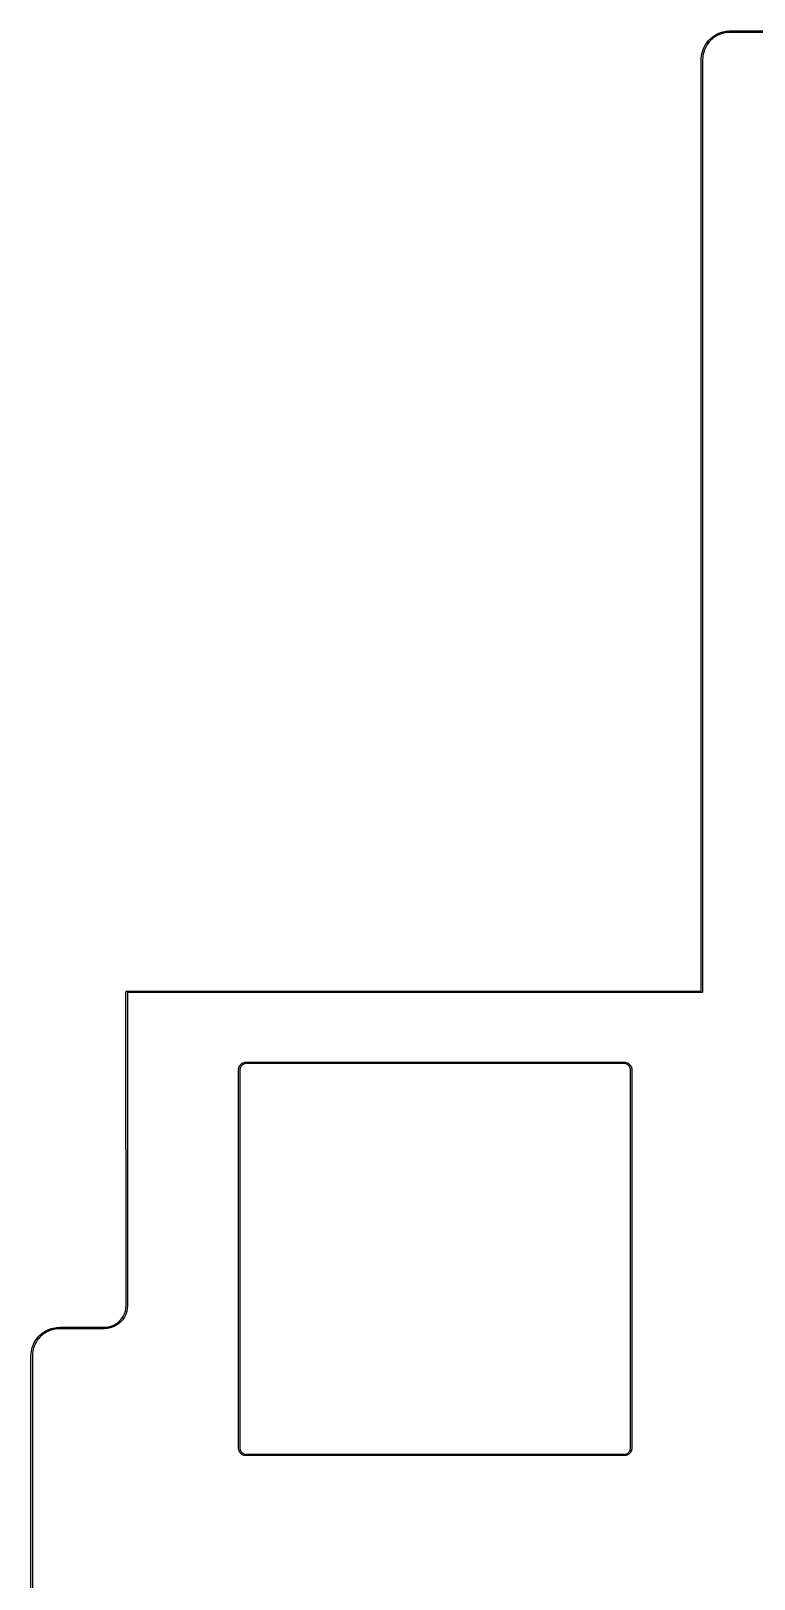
# Model space of a CAD drawing. Header units: millimetres. Extents: x 51 to 193, y -133 to -18.
# Drawn here: x 51.3 to 77.2, y -81 to -25.7 of the extents above; entities that cross this region are included whole.
import ezdxf

# ---------------------------------------------------------------- set-up
doc = ezdxf.new("R2010")
doc.units = ezdxf.units.MM
doc.layers.add('Edge.Cuts', color=254, linetype='CONTINUOUS', true_color=0xd0d2cd)

msp = doc.modelspace()

# ---------------------------------------------------------------- linework, layer by layer
at = {"layer": 'Edge.Cuts', "linetype": 'CONTINUOUS'}
for p, q in [((75.584197, -25.979876), (75.649496, -25.922105)), ((75.681976, -25.960128), (75.618141, -26.016605)), ((75.649496, -25.922105), (75.650258, -25.92166)), ((75.650258, -25.92166), (75.650842, -25.920995)), ((75.650842, -25.920995), (75.692356, -25.88914)), ((75.722106, -25.929335), (75.681976, -25.960128)), ((75.692356, -25.88914), (75.69315, -25.888748)), ((75.69315, -25.888748), (75.693777, -25.888127)), ((75.693777, -25.888127), (75.76648, -25.840007)), ((75.793166, -25.882303), (75.722106, -25.929335)), ((75.76648, -25.840007), (75.7675, -25.839589)), ((75.7675, -25.839589), (75.768349, -25.838884)), ((75.768349, -25.838884), (75.844969, -25.797282)), ((75.868149, -25.84159), (75.793166, -25.882303)), ((75.844969, -25.797282), (75.845707, -25.797052)), ((75.845707, -25.797052), (75.846333, -25.796594)), ((75.846333, -25.796594), (75.877944, -25.781854)), ((75.898386, -25.82749), (75.868149, -25.84159)), ((75.877944, -25.781854), (75.878696, -25.781669)), ((75.878696, -25.781669), (75.879346, -25.781252)), ((75.879346, -25.781252), (75.960466, -25.749297)), ((75.977972, -25.79614), (75.898386, -25.82749)), ((75.960466, -25.749297), (75.961335, -25.749139)), ((75.961335, -25.749139), (75.96211, -25.748715)), ((75.96211, -25.748715), (76.012015, -25.73298)), ((76.02654, -25.780827), (75.977972, -25.79614)), ((76.012015, -25.73298), (76.012567, -25.732919)), ((76.012567, -25.732919), (76.013063, -25.732675)), ((76.013063, -25.732675), (76.046752, -25.723648)), ((76.058953, -25.772142), (76.02654, -25.780827)), ((76.046752, -25.723648), (76.047525, -25.723597)), ((76.047525, -25.723597), (76.048239, -25.723298)), ((76.048239, -25.723298), (76.133675, -25.705916)), ((76.142575, -25.755129), (76.058953, -25.772142)), ((76.133675, -25.705916), (76.134779, -25.705911)), ((76.134779, -25.705911), (76.135829, -25.705575)), ((76.135829, -25.705575), (76.222453, -25.695705)), ((76.227245, -25.745481), (76.142575, -25.755129)), ((76.222453, -25.695705), (76.223334, -25.695778)), ((76.223334, -25.695778), (76.224194, -25.695568)), ((76.224194, -25.695568), (76.28519, -25.692905)), ((76.286821, -25.74288), (76.227245, -25.745481)), ((76.28519, -25.692905), (76.285736, -25.692989)), ((76.285736, -25.692989), (76.28628, -25.692881)), ((76.28628, -25.692881), (93.327122, -25.6925)), ((93.327545, -25.7425), (76.286821, -25.74288)), ((75.283416, -26.556175), (75.300798, -26.470739)), ((75.300798, -26.470739), (75.301097, -26.470025)), ((75.301097, -26.470025), (75.301148, -26.469253)), ((75.301148, -26.469253), (75.310175, -26.435563)), ((75.310175, -26.435563), (75.310517, -26.434868)), ((75.310517, -26.434868), (75.310615, -26.434101)), ((75.310615, -26.434101), (75.338279, -26.35142)), ((75.349642, -26.481453), (75.332586, -26.565287)), ((75.338279, -26.35142), (75.338825, -26.350463)), ((75.338825, -26.350463), (75.33906, -26.349383)), ((75.33906, -26.349383), (75.373825, -26.269429)), ((75.358274, -26.449236), (75.349642, -26.481453)), ((75.385346, -26.368325), (75.358274, -26.449236)), ((75.373825, -26.269429), (75.37433, -26.2687)), ((75.37433, -26.2687), (75.374577, -26.267854)), ((75.374577, -26.267854), (75.398739, -26.221441)), ((75.419328, -26.29017), (75.385346, -26.368325)), ((75.398739, -26.221441), (75.399291, -26.220752)), ((75.399291, -26.220752), (75.399598, -26.219921)), ((75.399598, -26.219921), (75.445153, -26.145583)), ((75.442683, -26.245307), (75.419328, -26.29017)), ((75.487389, -26.172354), (75.442683, -26.245307)), ((75.445153, -26.145583), (75.445678, -26.145014)), ((75.445678, -26.145014), (75.44599, -26.144307)), ((75.44599, -26.144307), (75.465995, -26.115736)), ((75.465995, -26.115736), (75.466554, -26.1152)), ((75.466554, -26.1152), (75.466909, -26.114512)), ((75.466909, -26.114512), (75.521183, -26.046279)), ((75.506514, -26.145039), (75.487389, -26.172354)), ((75.559634, -26.078258), (75.506514, -26.145039)), ((75.521183, -26.046279), (75.522025, -26.045565)), ((75.522025, -26.045565), (75.522614, -26.044633)), ((75.522614, -26.044633), (75.582629, -25.981391)), ((75.618141, -26.016605), (75.559634, -26.078258)), ((75.582629, -25.981391), (75.583528, -25.980755)), ((75.583528, -25.980755), (75.584197, -25.979876)), ((75.27, -26.726227), (75.270096, -26.725743)), ((75.27, -59.975), (75.27, -26.726227)), ((75.270019, -26.725258), (75.273063, -26.646815)), ((75.270096, -26.725743), (75.270019, -26.725258)), ((75.273063, -26.646815), (75.273206, -26.646217)), ((75.273139, -26.645605), (75.276179, -26.610858)), ((75.273206, -26.646217), (75.273139, -26.645605)), ((75.276179, -26.610858), (75.276334, -26.610325)), ((75.276298, -26.609774), (75.283128, -26.557895)), ((75.276334, -26.610325), (75.276298, -26.609774)), ((75.283128, -26.557895), (75.283412, -26.557057)), ((75.283412, -26.557057), (75.283416, -26.556175)), ((75.323001, -26.649366), (75.32, -26.726706)), ((75.32, -26.726706), (75.32, -60)), ((75.325942, -26.615752), (75.323001, -26.649366)), ((75.332586, -26.565287), (75.325942, -26.615752)), ((54.726778, -60.026202), (54.726939, -60.025388)), ((54.730248, -71.198939), (54.726778, -60.026202)), ((54.726831, -60.024566), (54.728435, -59.999984)), ((54.726939, -60.025388), (54.726831, -60.024566)), ((54.728435, -59.999984), (54.729795, -59.994903)), ((54.729708, -59.993577), (54.730344, -59.992851)), ((54.729795, -59.994903), (54.729708, -59.993577)), ((54.730344, -59.992851), (54.730957, -59.990562)), ((54.730957, -59.990562), (54.737011, -59.985248)), ((54.737011, -59.985248), (54.742324, -59.979191)), ((54.742324, -59.979191), (54.744613, -59.978577)), ((54.744613, -59.978577), (54.745339, -59.977941)), ((54.745339, -59.977941), (54.746665, -59.978027)), ((54.746665, -59.978027), (54.751746, -59.976666)), ((54.751746, -59.976666), (54.776328, -59.975054)), ((54.776328, -59.975054), (54.777149, -59.975162)), ((54.776901, -60.025122), (54.776778, -60.027005)), ((54.776778, -60.027005), (54.780249, -71.199744)), ((54.778777, -60.025), (54.776901, -60.025122)), ((54.777149, -59.975162), (54.777964, -59.975)), ((54.777964, -59.975), (75.27, -59.975)), ((75.295, -60.025), (54.778777, -60.025)), ((75.304567, -60.023097), (75.295, -60.025)), ((75.318097, -60.009567), (75.304567, -60.023097)), ((75.32, -60), (75.318097, -60.009567)), ((58.745, -62.7825), (58.745162, -62.781685)), ((58.745, -76.2825), (58.745, -62.7825)), ((58.745054, -62.780865), (58.747193, -62.748233)), ((58.745162, -62.781685), (58.745054, -62.780865)), ((58.747193, -62.748233), (58.747619, -62.746642)), ((58.747619, -62.744991), (58.753999, -62.712918)), ((58.747619, -62.746642), (58.747619, -62.744991)), ((58.753999, -62.712918), (58.754631, -62.711392)), ((58.754631, -62.711392), (58.754846, -62.709759)), ((58.754846, -62.709759), (58.765357, -62.678794)), ((58.765357, -62.678794), (58.76618, -62.677368)), ((58.76618, -62.677368), (58.766608, -62.675771)), ((58.766608, -62.675771), (58.781073, -62.646442)), ((58.781073, -62.646442), (58.782075, -62.645135)), ((58.782075, -62.645135), (58.782707, -62.643611)), ((58.782707, -62.643611), (58.800875, -62.616421)), ((58.796977, -62.753144), (58.795, -62.783311)), ((58.795, -62.783311), (58.795, -76.281688)), ((58.80272, -62.724273), (58.796977, -62.753144)), ((58.800875, -62.616421), (58.802042, -62.615253)), ((58.802042, -62.615253), (58.802866, -62.613827)), ((58.812174, -62.696421), (58.80272, -62.724273)), ((58.802866, -62.613827), (58.824427, -62.58924)), ((58.82519, -62.670027), (58.812174, -62.696421)), ((58.824427, -62.58924), (58.825736, -62.588235)), ((58.841543, -62.645555), (58.82519, -62.670027)), ((58.825736, -62.588235), (58.82674, -62.586927)), ((58.82674, -62.586927), (58.851327, -62.565365)), ((58.860942, -62.623434), (58.841543, -62.645555)), ((58.851327, -62.565365), (58.852755, -62.56454)), ((58.852755, -62.56454), (58.853921, -62.563375)), ((58.853921, -62.563375), (58.88111, -62.545207)), ((58.883058, -62.60404), (58.860942, -62.623434)), ((58.88111, -62.545207), (58.882634, -62.544575)), ((58.882634, -62.544575), (58.883942, -62.543572)), ((58.907524, -62.587692), (58.883058, -62.60404)), ((58.883942, -62.543572), (58.913272, -62.529108)), ((58.933915, -62.574676), (58.907524, -62.587692)), ((58.913272, -62.529108), (58.914866, -62.52868)), ((58.914866, -62.52868), (58.916293, -62.527857)), ((58.916293, -62.527857), (58.947259, -62.517346)), ((58.961772, -62.56522), (58.933915, -62.574676)), ((58.947259, -62.517346), (58.948892, -62.517131)), ((58.948892, -62.517131), (58.950418, -62.516499)), ((58.950418, -62.516499), (58.98249, -62.510119)), ((58.990644, -62.559477), (58.961772, -62.56522)), ((58.98249, -62.510119), (58.984143, -62.510119)), ((58.984143, -62.510119), (58.985733, -62.509693)), ((58.985733, -62.509693), (59.018365, -62.507554)), ((59.020811, -62.5575), (58.990644, -62.559477)), ((59.018365, -62.507554), (59.019185, -62.507662)), ((59.019185, -62.507662), (59.02, -62.5075)), ((59.02, -62.5075), (72.52, -62.5075)), ((72.519189, -62.5575), (59.020811, -62.5575)), ((72.549355, -62.559477), (72.519189, -62.5575)), ((72.52, -62.5075), (72.520814, -62.507662)), ((72.520814, -62.507662), (72.521635, -62.507554)), ((72.521635, -62.507554), (72.554267, -62.509693)), ((72.578226, -62.56522), (72.549355, -62.559477)), ((72.554267, -62.509693), (72.555857, -62.510119)), ((72.555857, -62.510119), (72.557509, -62.510119)), ((72.557509, -62.510119), (72.589582, -62.516499)), ((72.606078, -62.574674), (72.578226, -62.56522)), ((72.589582, -62.516499), (72.591107, -62.517131)), ((72.591107, -62.517131), (72.592741, -62.517346)), ((72.592741, -62.517346), (72.623706, -62.527857)), ((72.632472, -62.58769), (72.606078, -62.574674)), ((72.623706, -62.527857), (72.625131, -62.52868)), ((72.625131, -62.52868), (72.626729, -62.529108)), ((72.626729, -62.529108), (72.656058, -62.543573)), ((72.656944, -62.604043), (72.632472, -62.58769)), ((72.656058, -62.543573), (72.657364, -62.544575)), ((72.679065, -62.623442), (72.656944, -62.604043)), ((72.657364, -62.544575), (72.658889, -62.545207)), ((72.658889, -62.545207), (72.686079, -62.563375)), ((72.698459, -62.645558), (72.679065, -62.623442)), ((72.686079, -62.563375), (72.687246, -62.564542)), ((72.687246, -62.564542), (72.688673, -62.565366)), ((72.688673, -62.565366), (72.71326, -62.586927)), ((72.714807, -62.670024), (72.698459, -62.645558)), ((72.71326, -62.586927), (72.714264, -62.588236)), ((72.714264, -62.588236), (72.715573, -62.58924)), ((72.727823, -62.696415), (72.714807, -62.670024)), ((72.715573, -62.58924), (72.737135, -62.613827)), ((72.737279, -62.724272), (72.727823, -62.696415)), ((72.737135, -62.613827), (72.737959, -62.615255)), ((72.743022, -62.753144), (72.737279, -62.724272)), ((72.737959, -62.615255), (72.739125, -62.616421)), ((72.739125, -62.616421), (72.757293, -62.64361)), ((72.745, -62.783311), (72.743022, -62.753144)), ((72.745, -76.281688), (72.745, -62.783311)), ((72.757293, -62.64361), (72.757924, -62.645134)), ((72.757924, -62.645134), (72.758928, -62.646442)), ((72.758928, -62.646442), (72.773392, -62.675772)), ((72.773392, -62.675772), (72.773819, -62.677366)), ((72.773819, -62.677366), (72.774643, -62.678793)), ((72.774643, -62.678793), (72.785154, -62.709759)), ((72.785154, -62.709759), (72.785368, -62.711392)), ((72.785368, -62.711392), (72.786001, -62.712918)), ((72.786001, -62.712918), (72.792381, -62.74499)), ((72.792381, -62.74499), (72.792381, -62.746642)), ((72.792381, -62.746642), (72.792807, -62.748233)), ((72.792807, -62.748233), (72.794946, -62.780865)), ((72.794946, -62.780865), (72.794837, -62.781685)), ((72.794837, -62.781685), (72.795, -62.7825)), ((72.795, -62.7825), (72.795, -76.2825)), ((54.723594, -71.300931), (54.730248, -71.198939)), ((54.780196, -71.201379), (54.773382, -71.305823)), ((54.780249, -71.199744), (54.780087, -71.200556)), ((54.780087, -71.200556), (54.780196, -71.201379)), ((54.342791, -71.871083), (54.427083, -71.814748)), ((54.427083, -71.814748), (54.503305, -71.747884)), ((54.53751, -71.784391), (54.458827, -71.853414)), ((54.503305, -71.747884), (54.570145, -71.67164)), ((54.538514, -71.783081), (54.53751, -71.784391)), ((54.539822, -71.782078), (54.538514, -71.783081)), ((54.608819, -71.703374), (54.539822, -71.782078)), ((54.570145, -71.67164), (54.626452, -71.587334)), ((54.609644, -71.701944), (54.608819, -71.703374)), ((54.610809, -71.700779), (54.609644, -71.701944)), ((54.668942, -71.613741), (54.610809, -71.700779)), ((54.626452, -71.587334), (54.671276, -71.49639)), ((54.669573, -71.612214), (54.668942, -71.613741)), ((54.670576, -71.610908), (54.669573, -71.612214)), ((54.716848, -71.517027), (54.670576, -71.610908)), ((54.671276, -71.49639), (54.703842, -71.400377)), ((54.703842, -71.400377), (54.723594, -71.300931)), ((54.717274, -71.515433), (54.716848, -71.517027)), ((54.718099, -71.514005), (54.717274, -71.515433)), ((54.751719, -71.414885), (54.718099, -71.514005)), ((54.751933, -71.413251), (54.751719, -71.414885)), ((54.752565, -71.411726), (54.751933, -71.413251)), ((54.772956, -71.309065), (54.752565, -71.411726)), ((54.773382, -71.305823), (54.772955, -71.307416)), ((54.772955, -71.307416), (54.772956, -71.309065)), ((51.485738, -72.463838), (51.52931, -72.398628)), ((51.52931, -72.398628), (51.529896, -72.398041)), ((51.529896, -72.398041), (51.530263, -72.397298)), ((51.530263, -72.397298), (51.56208, -72.355832)), ((51.56208, -72.355832), (51.562703, -72.355285)), ((51.562703, -72.355285), (51.563118, -72.354567)), ((51.563118, -72.354567), (51.614829, -72.295602)), ((51.601248, -72.38692), (51.570426, -72.42709)), ((51.651872, -72.329194), (51.601248, -72.38692)), ((51.614829, -72.295602), (51.615486, -72.295097)), ((51.615486, -72.295097), (51.615947, -72.294408)), ((51.615947, -72.294408), (51.652906, -72.25745)), ((51.687676, -72.293389), (51.651872, -72.329194)), ((51.652906, -72.25745), (51.653593, -72.25699)), ((51.653593, -72.25699), (51.654099, -72.256332)), ((51.654099, -72.256332), (51.713065, -72.204621)), ((51.745417, -72.242751), (51.687676, -72.293389)), ((51.713065, -72.204621), (51.713781, -72.204207)), ((51.713781, -72.204207), (51.714329, -72.203583)), ((51.714329, -72.203583), (51.755795, -72.171766)), ((51.785584, -72.211931), (51.745417, -72.242751)), ((51.755795, -72.171766), (51.756538, -72.171399)), ((51.756538, -72.171399), (51.757125, -72.170813)), ((51.757125, -72.170813), (51.822334, -72.127242)), ((51.84944, -72.169264), (51.785584, -72.211931)), ((51.822334, -72.127242), (51.823101, -72.126924)), ((51.823101, -72.126924), (51.823724, -72.126378)), ((51.823724, -72.126378), (51.868988, -72.100243)), ((51.89327, -72.143958), (51.84944, -72.169264)), ((51.868988, -72.100243), (51.869773, -72.099976)), ((51.869773, -72.099976), (51.870431, -72.099472)), ((51.870431, -72.099472), (51.940771, -72.064785)), ((51.962152, -72.10999), (51.89327, -72.143958)), ((51.940771, -72.064785), (51.941571, -72.06457)), ((51.941571, -72.06457), (51.942261, -72.06411)), ((51.942261, -72.06411), (51.990549, -72.044108)), ((52.008935, -72.090612), (51.962152, -72.10999)), ((51.990549, -72.044108), (51.991362, -72.043946)), ((51.991362, -72.043946), (51.99208, -72.043532)), ((51.99208, -72.043532), (52.066346, -72.018322)), ((52.081643, -72.06593), (52.008935, -72.090612)), ((52.066346, -72.018322), (52.067168, -72.018213)), ((52.067168, -72.018213), (52.067912, -72.017847)), ((52.067912, -72.017847), (52.118397, -72.00432)), ((52.130538, -72.052829), (52.081643, -72.06593)), ((52.118397, -72.00432), (52.119222, -72.004265)), ((52.119222, -72.004265), (52.11999, -72.003948)), ((52.11999, -72.003948), (52.196911, -71.988647)), ((52.205869, -72.037845), (52.130538, -72.052829)), ((52.196911, -71.988647), (52.197741, -71.988647)), ((52.197741, -71.988647), (52.198525, -71.988381)), ((52.198525, -71.988381), (52.250344, -71.981559)), ((52.255962, -72.03125), (52.205869, -72.037845)), ((52.250344, -71.981559), (52.251261, -71.981619)), ((52.251261, -71.981619), (52.252154, -71.981387)), ((52.252154, -71.981387), (52.369637, -71.974545)), ((52.371818, -72.024503), (52.255962, -72.03125)), ((52.369637, -71.974545), (52.370372, -71.974647)), ((52.370372, -71.974647), (52.371099, -71.974503)), ((52.371099, -71.974503), (53.954441, -71.974999)), ((53.955241, -72.025), (52.371818, -72.024503)), ((53.954441, -71.974999), (54.05642, -71.968314)), ((53.956059, -72.024837), (53.955241, -72.025)), ((53.956884, -72.024946), (53.956059, -72.024837)), ((54.061326, -72.018099), (53.956884, -72.024946)), ((54.05642, -71.968314), (54.155852, -71.948532)), ((54.062919, -72.017672), (54.061326, -72.018099)), ((54.064569, -72.017672), (54.062919, -72.017672)), ((54.167223, -71.997249), (54.064569, -72.017672)), ((54.155852, -71.948532), (54.251863, -71.915934)), ((54.168744, -71.996618), (54.167223, -71.997249)), ((54.170383, -71.996403), (54.168744, -71.996618)), ((54.269491, -71.962753), (54.170383, -71.996403)), ((54.251863, -71.915934), (54.342791, -71.871083)), ((54.27092, -71.961927), (54.269491, -71.962753)), ((54.272512, -71.961501), (54.27092, -71.961927)), ((54.36638, -71.9152), (54.272512, -71.961501)), ((54.367688, -71.914195), (54.36638, -71.9152)), ((54.369213, -71.913564), (54.367688, -71.914195)), ((54.456233, -71.855405), (54.369213, -71.913564)), ((54.457399, -71.854238), (54.456233, -71.855405)), ((54.458827, -71.853414), (54.457399, -71.854238)), ((51.333042, -73.011141), (51.339884, -72.893657)), ((51.339884, -72.893657), (51.340116, -72.892764)), ((51.340056, -72.891847), (51.346878, -72.840028)), ((51.340116, -72.892764), (51.340056, -72.891847)), ((51.346878, -72.840028), (51.347144, -72.839244)), ((51.347144, -72.838414), (51.362445, -72.761493)), ((51.347144, -72.839244), (51.347144, -72.838414)), ((51.362445, -72.761493), (51.362762, -72.760725)), ((51.362762, -72.760725), (51.362817, -72.7599)), ((51.362817, -72.7599), (51.376344, -72.709415)), ((51.376344, -72.709415), (51.37671, -72.708671)), ((51.37671, -72.708671), (51.376819, -72.707849)), ((51.376819, -72.707849), (51.402029, -72.633583)), ((51.389747, -72.897465), (51.383, -73.013325)), ((51.396342, -72.847372), (51.389747, -72.897465)), ((51.411326, -72.772041), (51.396342, -72.847372)), ((51.402029, -72.633583), (51.402443, -72.632865)), ((51.402443, -72.632865), (51.402605, -72.632052)), ((51.402605, -72.632052), (51.422607, -72.583763)), ((51.424427, -72.723146), (51.411326, -72.772041)), ((51.422607, -72.583763), (51.423067, -72.583073)), ((51.423067, -72.583073), (51.423282, -72.582274)), ((51.423282, -72.582274), (51.457969, -72.511934)), ((51.44911, -72.650433), (51.424427, -72.723146)), ((51.468487, -72.603655), (51.44911, -72.650433)), ((51.457969, -72.511934), (51.458474, -72.511274)), ((51.458474, -72.511274), (51.458741, -72.510491)), ((51.458741, -72.510491), (51.484875, -72.465227)), ((51.502454, -72.534774), (51.468487, -72.603655)), ((51.484875, -72.465227), (51.48542, -72.464605)), ((51.48542, -72.464605), (51.485738, -72.463838)), ((51.527768, -72.490933), (51.502454, -72.534774)), ((51.570426, -72.42709), (51.527768, -72.490933)), ((51.333, -73.012594), (51.333143, -73.011871)), ((51.333, -86.986412), (51.333, -73.012594)), ((51.333143, -73.011871), (51.333042, -73.011141)), ((51.383, -73.013325), (51.383, -86.98568)), ((58.745162, -76.283314), (58.745, -76.2825)), ((58.745054, -76.284135), (58.745162, -76.283314)), ((58.747193, -76.316767), (58.745054, -76.284135)), ((58.747619, -76.318357), (58.747193, -76.316767)), ((58.747619, -76.320009), (58.747619, -76.318357)), ((58.753999, -76.352082), (58.747619, -76.320009)), ((58.754631, -76.353607), (58.753999, -76.352082)), ((58.754846, -76.355241), (58.754631, -76.353607)), ((58.765357, -76.386206), (58.754846, -76.355241)), ((58.76618, -76.387631), (58.765357, -76.386206)), ((58.766608, -76.389229), (58.76618, -76.387631)), ((58.781073, -76.418558), (58.766608, -76.389229)), ((58.782075, -76.419864), (58.781073, -76.418558)), ((58.782707, -76.421389), (58.782075, -76.419864)), ((58.800875, -76.448579), (58.782707, -76.421389)), ((58.795, -76.281688), (58.796977, -76.311855)), ((58.796977, -76.311855), (58.80272, -76.340726)), ((58.802042, -76.449746), (58.800875, -76.448579)), ((58.802866, -76.451173), (58.802042, -76.449746)), ((58.80272, -76.340726), (58.812174, -76.368578)), ((58.824427, -76.47576), (58.802866, -76.451173)), ((58.812174, -76.368578), (58.82519, -76.394972)), ((58.825736, -76.476764), (58.824427, -76.47576)), ((58.82519, -76.394972), (58.841543, -76.419444)), ((58.82674, -76.478073), (58.825736, -76.476764)), ((58.851327, -76.499635), (58.82674, -76.478073)), ((58.841543, -76.419444), (58.860942, -76.441565)), ((58.852755, -76.500459), (58.851327, -76.499635)), ((58.853921, -76.501625), (58.852755, -76.500459)), ((58.88111, -76.519793), (58.853921, -76.501625)), ((58.860942, -76.441565), (58.883058, -76.460959)), ((58.882634, -76.520424), (58.88111, -76.519793)), ((58.883942, -76.521428), (58.882634, -76.520424)), ((58.883058, -76.460959), (58.907524, -76.477307)), ((58.913272, -76.535892), (58.883942, -76.521428)), ((58.907524, -76.477307), (58.933915, -76.490323)), ((58.914866, -76.536319), (58.913272, -76.535892)), ((58.916293, -76.537143), (58.914866, -76.536319)), ((58.947259, -76.547654), (58.916293, -76.537143)), ((58.933915, -76.490323), (58.961772, -76.499779)), ((58.948892, -76.547868), (58.947259, -76.547654)), ((58.950418, -76.548501), (58.948892, -76.547868)), ((58.98249, -76.554881), (58.950418, -76.548501)), ((58.961772, -76.499779), (58.990644, -76.505522)), ((58.984143, -76.554881), (58.98249, -76.554881)), ((58.985733, -76.555307), (58.984143, -76.554881)), ((59.018365, -76.557446), (58.985733, -76.555307)), ((58.990644, -76.505522), (59.020811, -76.5075)), ((59.019185, -76.557337), (59.018365, -76.557446)), ((59.02, -76.5575), (59.019185, -76.557337)), ((72.52, -76.5575), (59.02, -76.5575)), ((59.020811, -76.5075), (72.519189, -76.5075)), ((72.519189, -76.5075), (72.549355, -76.505522)), ((72.520814, -76.557337), (72.52, -76.5575)), ((72.521635, -76.557446), (72.520814, -76.557337)), ((72.554267, -76.555307), (72.521635, -76.557446)), ((72.549355, -76.505522), (72.578226, -76.499779)), ((72.555857, -76.554881), (72.554267, -76.555307)), ((72.557509, -76.554881), (72.555857, -76.554881)), ((72.589582, -76.548501), (72.557509, -76.554881)), ((72.578226, -76.499779), (72.606078, -76.490325)), ((72.591107, -76.547868), (72.589582, -76.548501)), ((72.592741, -76.547654), (72.591107, -76.547868)), ((72.623706, -76.537143), (72.592741, -76.547654)), ((72.606078, -76.490325), (72.632472, -76.477309)), ((72.625131, -76.536319), (72.623706, -76.537143)), ((72.626729, -76.535892), (72.625131, -76.536319)), ((72.656058, -76.521427), (72.626729, -76.535892)), ((72.632472, -76.477309), (72.656944, -76.460956)), ((72.657364, -76.520424), (72.656058, -76.521427)), ((72.656944, -76.460956), (72.679065, -76.441557)), ((72.658889, -76.519793), (72.657364, -76.520424)), ((72.686079, -76.501625), (72.658889, -76.519793)), ((72.679065, -76.441557), (72.698459, -76.419441)), ((72.687246, -76.500457), (72.686079, -76.501625)), ((72.688673, -76.499634), (72.687246, -76.500457)), ((72.71326, -76.478073), (72.688673, -76.499634)), ((72.698459, -76.419441), (72.714807, -76.394975)), ((72.714264, -76.476763), (72.71326, -76.478073)), ((72.715573, -76.47576), (72.714264, -76.476763)), ((72.714807, -76.394975), (72.727823, -76.368584)), ((72.737135, -76.451173), (72.715573, -76.47576)), ((72.727823, -76.368584), (72.737279, -76.340727)), ((72.737959, -76.449744), (72.737135, -76.451173)), ((72.737279, -76.340727), (72.743022, -76.311855)), ((72.739125, -76.448579), (72.737959, -76.449744)), ((72.757293, -76.42139), (72.739125, -76.448579)), ((72.743022, -76.311855), (72.745, -76.281688)), ((72.757924, -76.419865), (72.757293, -76.42139)), ((72.758928, -76.418558), (72.757924, -76.419865)), ((72.773392, -76.389228), (72.758928, -76.418558)), ((72.773819, -76.387633), (72.773392, -76.389228)), ((72.774643, -76.386207), (72.773819, -76.387633)), ((72.785154, -76.355241), (72.774643, -76.386207)), ((72.785368, -76.353607), (72.785154, -76.355241)), ((72.786001, -76.352082), (72.785368, -76.353607)), ((72.792381, -76.32001), (72.786001, -76.352082)), ((72.792807, -76.316767), (72.792381, -76.318357)), ((72.792381, -76.318357), (72.792381, -76.32001)), ((72.794946, -76.284135), (72.792807, -76.316767)), ((72.795, -76.2825), (72.794837, -76.283314)), ((72.794837, -76.283314), (72.794946, -76.284135))]:
    msp.add_line(p, q, dxfattribs=at)

doc.saveas('drawing.dxf')
